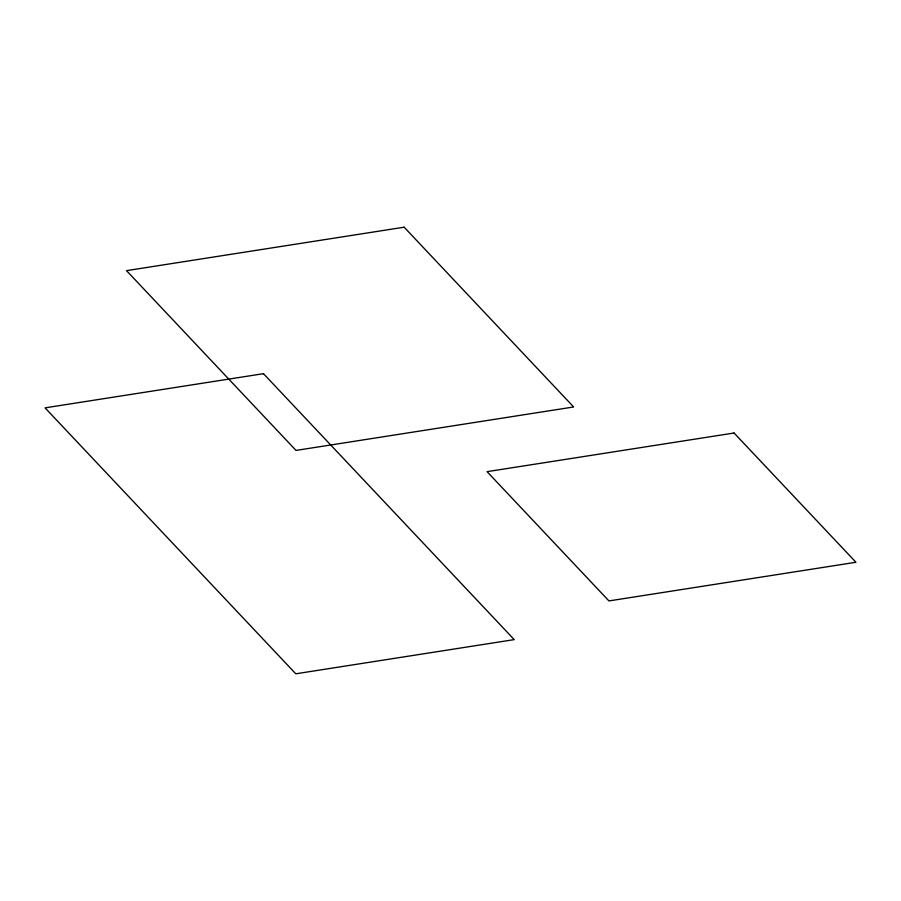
<?xml version="1.0" encoding="UTF-8"?>
<svg xmlns="http://www.w3.org/2000/svg" width="901" height="901" viewBox="0 0 901 901"><rect width="100%" height="100%" fill="white"/><g stroke="black" fill="none" stroke-linecap="round" stroke-linejoin="round"><path stroke-width="1.35" d="M404.155 227.198L126.523 270.649L296.012 450.421L573.655 406.97L404.155 227.198M263.486 373.678L45.05 407.86L295.798 673.802L514.223 639.62L263.486 373.678M734.078 433.009L487.069 471.662L608.941 600.922L855.95 562.269L734.078 433.009"/></g></svg>
